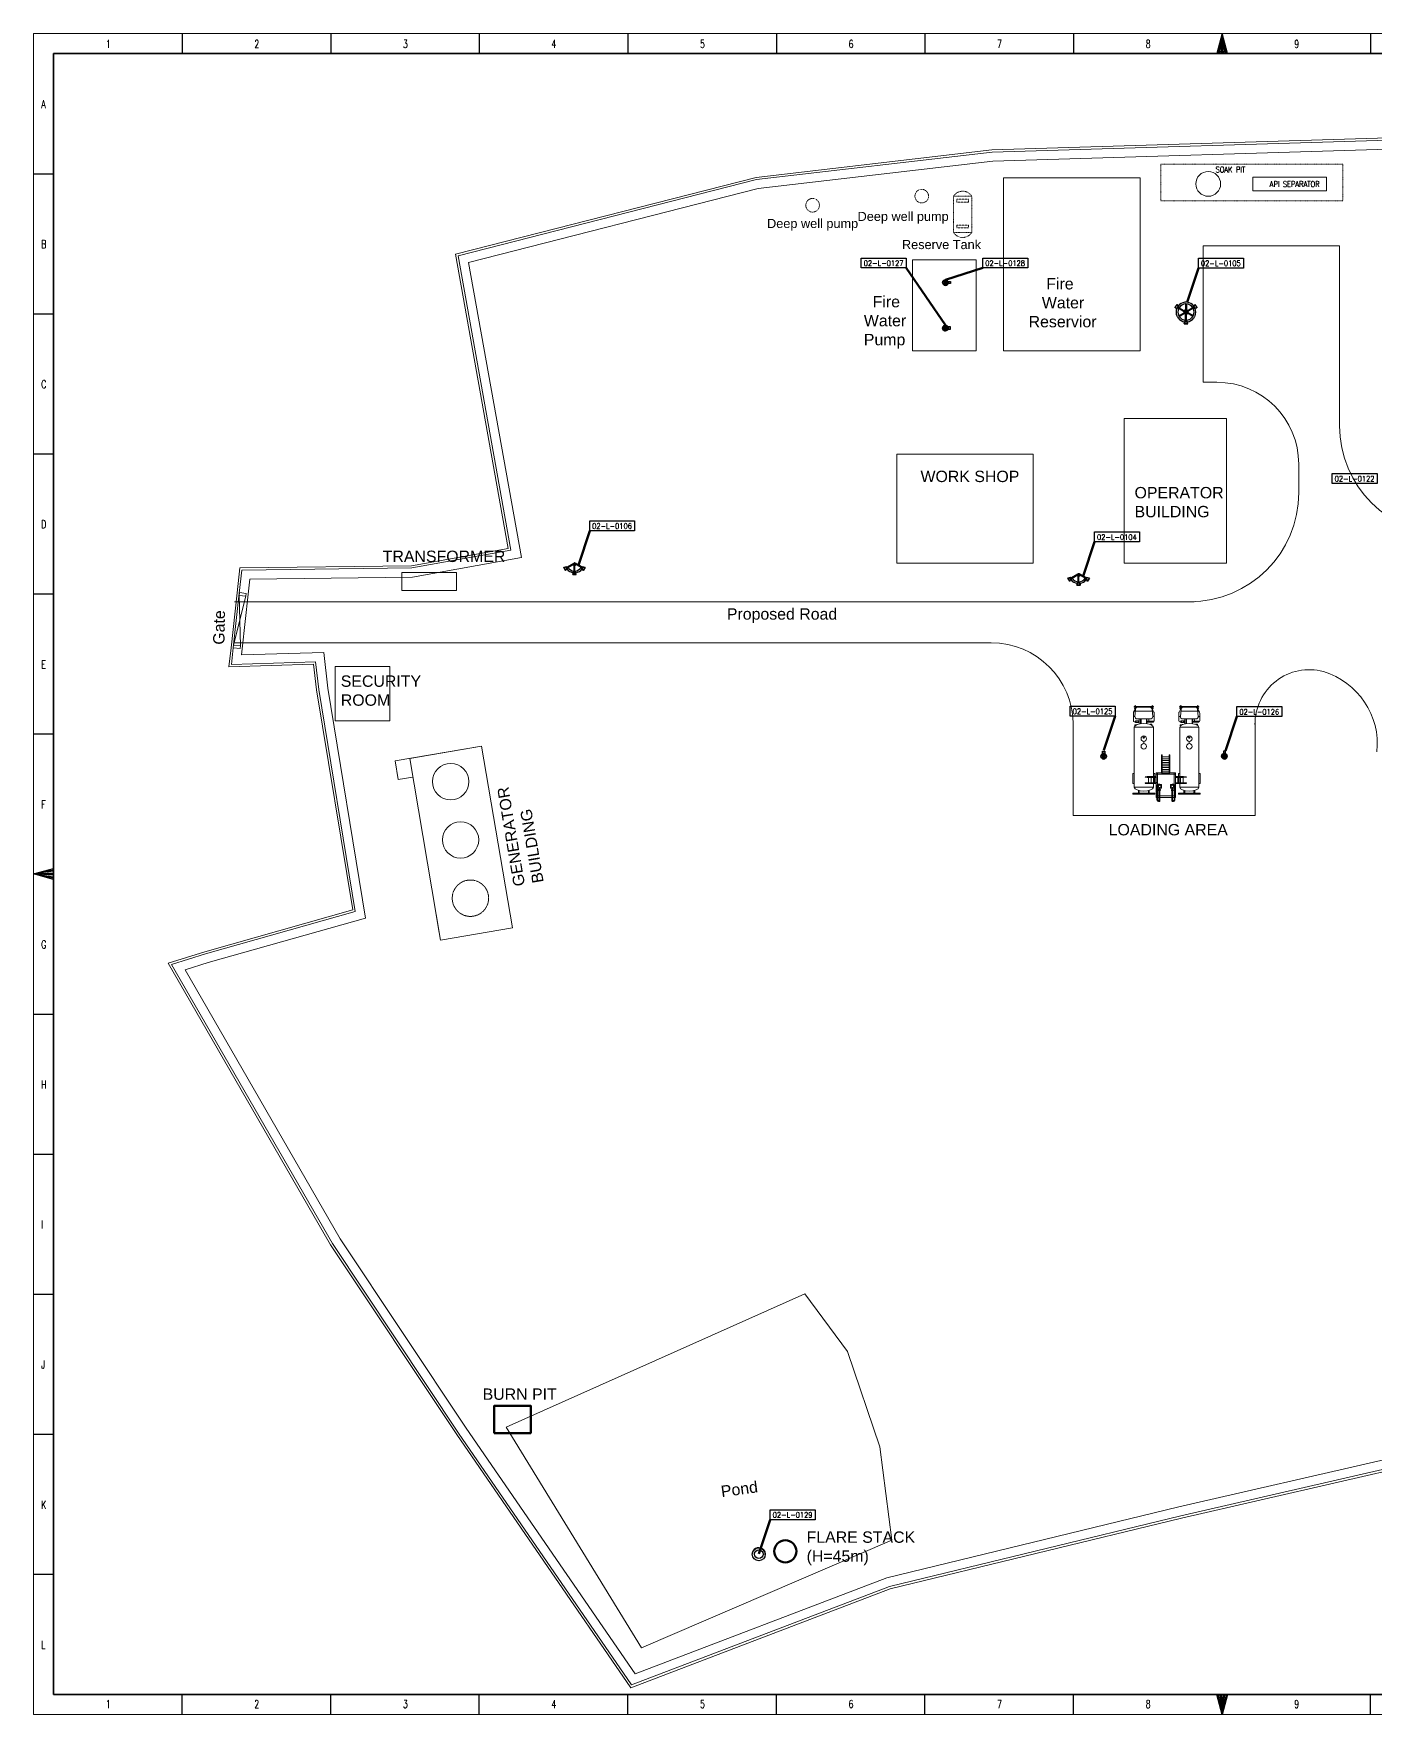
# Model space of a CAD drawing. Header units: inches. Extents: x 9 to 553326, y 5 to 186380.
# Drawn here: x 9 to 147545, y 1580 to 186380 of the extents above; entities that cross this region are included whole.
import ezdxf
from ezdxf.enums import TextEntityAlignment as Align

# ---------------------------------------------------------------- set-up
doc = ezdxf.new("R2010")
doc.units = ezdxf.units.IN
doc.header["$MEASUREMENT"] = 0
for name, pattern in [('CABLEROUTEALL-EMBED 1_DWG$0$HIDDEN2', [0.1875, 0.125, -0.0625]), ('DASHED', [0.75, 0.5, -0.25]), ('DIVIDE2', [0.625, 0.25, -0.125, 0, -0.125, 0, -0.125])]:
    doc.linetypes.add(name, pattern=pattern)
for name, color, linetype in [('_Auto', 7, 'Continuous'), ('Khal+River+Pond+Ditch', 130, 'Continuous'), ('REV.D CLOUD', 2, 'Continuous'), ('照明平面设备层', 1, 'Continuous')]:
    doc.layers.add(name, color=color, linetype=linetype)
for name, color, linetype, lineweight in [('Gate', 7, 'Continuous', 25), ('Layout', 6, 'Continuous', 20), ('TP', 8, 'Continuous', 9)]:
    doc.layers.add(name, color=color, linetype=linetype, lineweight=lineweight)
doc.styles.add('CJP_坐标', font='txt_qlt.shx', dxfattribs={"width": 0.7, "height": 1.25, "bigfont": 'hztxt.shx'})
doc.styles.add('HZTXT', font='txt_qlt.shx', dxfattribs={"width": 0.7, "bigfont": 'hztxt.shx'})
doc.styles.get("Standard").update_dxf_attribs({"font": 'arial.ttf'})
doc.styles.add('TEG BORDER', font='txt_qlt.shx', dxfattribs={"width": 0.7, "bigfont": 'hztxt.shx'})
doc.dimstyles.new('ISO-25', dxfattribs={"dimtxt": 2.5, "dimasz": 2.5, "dimexe": 1.25, "dimexo": 0.625, "dimtad": 1, "dimtxsty": 'HZTXT', "dimcen": 2.5, "dimclrd": 256, "dimclre": 256, "dimclrt": 256, "dimadec": 4, "dimazin": 0, "dimtfac": 1, "dimtmove": 0, "dimatfit": 3, "dimfxl": 1, "dimlwd": -1, "dimlwe": -1, "dimarcsym": 0})

# ---------------------------------------------------------------- blocks, each defined once
blk = doc.blocks.new('TEG BORDER A2')
for p, q in [((37.12, 420), (37.12, 415)), ((74.25, 420), (74.25, 415)), ((111.38, 420), (111.38, 415)), ((148.5, 420), (148.5, 415)), ((185.63, 420), (185.63, 415)), ((222.75, 420), (222.75, 415)), ((259.88, 420), (259.88, 415)), ((297, 420), (297, 415)), ((334.12, 420), (334.12, 415)), ((0, 385), (5, 385)), ((0, 350), (5, 350)), ((0, 315), (5, 315)), ((0, 280), (5, 280)), ((0, 245), (5, 245)), ((5, 210), (0, 210)), ((1.25, 210), (3.75, 210)), ((0, 175), (5, 175)), ((0, 140), (5, 140)), ((0, 105), (5, 105)), ((0, 70), (5, 70)), ((0, 35), (5, 35)), ((37.12, 0), (37.12, 5)), ((74.25, 0), (74.25, 5)), ((111.38, 0), (111.38, 5)), ((148.5, 0), (148.5, 5)), ((185.63, 0), (185.63, 5)), ((222.75, 0), (222.75, 5)), ((259.88, 0), (259.88, 5)), ((297, 0), (297, 5)), ((334.12, 0), (334.12, 5))]:
    blk.add_line(p, q)
at = {"linetype": 'Continuous'}
for p, q in [((489, 415), (5, 415)), ((5, 415), (5, 5)), ((5, 5), (489, 5))]:
    blk.add_line(p, q, dxfattribs=at)
at = {"color": 5, "lineweight": 15}
blk.add_lwpolyline([(0, 420), (594, 420), (594, 0), (0, 0)], close=True, dxfattribs=at)
for points in [[(297, 420), (295.66, 415), (298.34, 415), (297, 420), (296, 415), (296.33, 415), (297, 420), (296.67, 415), (297.33, 415), (297, 420), (297.67, 415), (298, 415), (297, 420)], [(0, 210), (5, 211.34), (5, 208.66), (0, 210), (5, 211), (5, 210.67), (0, 210), (5, 210.33), (5, 209.67), (0, 210), (5, 209.33), (5, 209), (0, 210)], [(297, 0), (295.66, 5), (298.34, 5), (297, 0), (296, 5), (296.33, 5), (297, 0), (296.67, 5), (297.33, 5), (297, 0), (297.67, 5), (298, 5), (297, 0)]]:
    blk.add_lwpolyline(points)
blk.add_lwpolyline([(5, 415), (589, 415), (589, 5), (5, 5)], close=True)
at = {"char_height": 2, "width": 2, "style": 'TEG BORDER'}
for s, insert, attachment_point in [('1', (18.05, 418.41), 1), ('2', (55.17, 418.41), 1), ('3', (92.3, 418.41), 1), ('4', (129.42, 418.41), 1), ('5', (166.55, 418.41), 1), ('6', (203.67, 418.41), 1), ('7', (240.8, 418.41), 1), ('8', (277.92, 418.41), 1), ('9', (315.05, 418.41), 1), ('A', (1.91, 403.39), 1), ('B', (1.91, 368.39), 1), ('C', (1.91, 333.39), 1), ('D', (1.91, 298.39), 1), ('E', (1.91, 263.39), 1), ('F', (1.91, 228.39), 1), ('G', (1.91, 193.39), 1), ('H', (1.91, 158.39), 1), ('I', (1.91, 123.39), 1), ('J', (1.91, 88.39), 1), ('K', (1.91, 53.39), 1), ('L', (1.91, 18.39), 1), ('1', (18.05, 1.59), 7), ('2', (55.17, 1.59), 7), ('3', (92.3, 1.59), 7), ('4', (129.42, 1.59), 7), ('5', (166.55, 1.59), 7), ('6', (203.67, 1.59), 7), ('7', (240.8, 1.59), 7), ('8', (277.92, 1.59), 7), ('9', (315.05, 1.59), 7)]:
    blk.add_mtext(s, dxfattribs=dict(at, insert=insert, attachment_point=attachment_point))
blk = doc.blocks.new('TRUCK')
at = {"color": 6}
for p, q in [((-1050, 8367), (1050, 8367)), ((-924, 0), (924, 0)), ((1056, 1162), (950, 1162)), ((-975, -223), (-1023, -276)), ((-975, -223), (-1023, -276)), ((-878, -528), (878, -528)), ((-878, -528), (878, -528)), ((-831, -472), (831, -472)), ((-831, -472), (831, -472)), ((975, -223), (1023, -276)), ((975, -223), (1023, -276))]:
    blk.add_line(p, q, dxfattribs=at)
for centre, major_axis in [((0, 8367), (-1050, 0)), ((0, 1759), (1050, 0))]:
    blk.add_ellipse(centre, major_axis=major_axis, ratio=0.39442, start_param=3.1415927, end_param=6.2831853, dxfattribs=at)
at = {"layer": 'TP', "color": 6, "lineweight": 20}
for p, q in [((1200, 9117), (-1200, 9117)), ((-1200, 9017), (-1200, 9117)), ((1200, 9017), (-1200, 9017)), ((-1200, 6861), (-1200, 7961)), ((-1050, 7961), (-1200, 7961)), ((-1050, 1759), (-1050, 8367)), ((-600, 8707), (-600, 9017)), ((-500, 8732), (-500, 9017)), ((500, 8732), (500, 9017)), ((600, 8707), (600, 9017)), ((1050, 1759), (1050, 8367)), ((1200, 7961), (1050, 7961)), ((1200, 9017), (1200, 9117)), ((1200, 6861), (1200, 7961)), ((-1050, 6861), (-1200, 6861)), ((1200, 6861), (1050, 6861)), ((0, 3327), (0, 3574)), ((-1150, 232), (-1150, 1062)), ((-976, 590), (-1150, 590)), ((-874, -313), (-1116, 107)), ((1050, 1759), (-1050, 1759)), ((-1050, 1112), (-1050, 1212)), ((-350, 1212), (-1050, 1212)), ((-350, 1112), (-1050, 1112)), ((-906, -210), (-976, 590)), ((-900, 1441), (-900, 1546)), ((-673, 1441), (-900, 1441)), ((727, 862), (-727, 862)), ((-570, 1112), (-570, 1212)), ((-565, 962), (-565, 1212)), ((-550, 962), (-565, 962)), ((-550, 862), (-550, 962)), ((-350, 862), (-350, 1369)), ((-300, 862), (-300, 1362)), ((300, 862), (300, 1362)), ((350, 862), (350, 1369)), ((500, 862), (500, 1395)), ((875, 1261), (500, 1261)), ((875, 1062), (500, 1062)), ((1000, 1491), (801, 1491)), ((825, 1261), (825, 1062)), ((874, -313), (1116, 107)), ((875, 1261), (875, 1062)), ((906, -210), (976, 590)), ((976, 590), (1150, 590)), ((1000, 1491), (1000, 1633)), ((1150, 232), (1150, 1062)), ((-1048, -449), (-1063, -463)), ((-1063, -463), (-921, -604)), ((-1048, -449), (-907, -590)), ((-920, -455), (-1023, -276)), ((-920, -455), (-1023, -276)), ((-832, -367), (-981, -516)), ((-870, -405), (-975, -223)), ((-870, -405), (-975, -223)), ((-825, -374), (-974, -523)), ((-907, -590), (-921, -604)), ((-878, -528), (-915, -464)), ((-878, -528), (-915, -464)), ((-831, -472), (-865, -414)), ((-831, -472), (-865, -414)), ((657, -438), (-657, -438)), ((825, -374), (974, -523)), ((831, -472), (865, -414)), ((831, -472), (865, -414)), ((832, -367), (981, -516)), ((870, -405), (975, -223)), ((870, -405), (975, -223)), ((878, -528), (915, -464)), ((878, -528), (915, -464)), ((1048, -449), (907, -590)), ((907, -590), (921, -604)), ((920, -455), (1023, -276)), ((920, -455), (1023, -276)), ((1063, -463), (921, -604)), ((1048, -449), (1063, -463))]:
    blk.add_line(p, q, dxfattribs=at)
at = {"layer": 'TP', "color": 6}
blk.add_line((-500, 9015), (500, 9015), dxfattribs=at)
at = {"layer": 'TP', "color": 6, "lineweight": 20}
for centre, radius in [((0, 3874), 300), ((0, 3027), 300), ((0, 2902), 75), ((575, 1154), 75)]:
    blk.add_circle(centre, radius, dxfattribs=at)
for centre, radius, start, end in [((-1050, 1062), 100, 90, 180), ((-900, 232), 250, 180, 210), ((-727, 612), 250, 90, 185), ((727, 612), 250, 355, 90), ((846, 1162), 104, 286.2602, 73.7398), ((1050, 1062), 100, 0, 90), ((900, 232), 250, 330, 0), ((-657, -188), 250, 185, 270), ((657, -188), 250, 270, 355)]:
    blk.add_arc(centre, radius, start, end, dxfattribs=at)
blk = doc.blocks.new('A$C1C2D4E0A')
at = {"layer": 'Layout'}
for p, q in [((3.34, 5.09), (3.35, 5.09)), ((3.34, 3.14), (3.34, 5.09)), ((3.34, 5.09), (3.35, 5.09)), ((3.35, 3.14), (3.35, 5.09)), ((3.41, 5.09), (3.42, 5.09)), ((3.41, 5.09), (3.42, 5.09)), ((3.41, 3.14), (3.41, 5.09)), ((3.42, 3.14), (3.42, 5.09)), ((4.18, 4.88), (3.42, 4.88)), ((4.18, 4.68), (3.42, 4.68)), ((3.42, 4.49), (4.18, 4.49)), ((3.42, 4.29), (4.18, 4.29)), ((3.42, 4.1), (4.18, 4.1)), ((3.42, 3.9), (4.18, 3.9)), ((3.42, 3.71), (4.18, 3.71)), ((4.18, 5.09), (4.19, 5.09)), ((4.18, 3.14), (4.18, 5.09)), ((4.19, 5.09), (4.18, 5.09)), ((4.19, 3.14), (4.19, 5.09)), ((4.25, 5.09), (4.26, 5.09)), ((4.26, 5.09), (4.25, 5.09)), ((4.25, 3.14), (4.25, 5.09)), ((4.26, 3.14), (4.26, 5.09)), ((2.7, 2.71), (1.55, 2.71)), ((2.7, 2.65), (1.55, 2.65)), ((1.55, 2.03), (1.55, 2.04)), ((1.55, 2.03), (1.55, 2.04)), ((2.7, 2.04), (1.55, 2.04)), ((2.7, 2.03), (1.55, 2.03)), ((1.55, 1.96), (1.55, 1.97)), ((1.55, 1.96), (1.55, 1.97)), ((2.7, 1.97), (1.55, 1.97)), ((2.7, 1.96), (1.55, 1.96)), ((2.7, 2.72), (1.84, 2.72)), ((2.7, 2.64), (1.84, 2.64)), ((1.87, 2.04), (1.87, 2.64)), ((2.16, 2.04), (2.16, 2.64)), ((2.45, 2.04), (2.45, 2.64)), ((2.7, 2.99), (2.7, 3.14)), ((2.7, 3.14), (3.34, 3.14)), ((2.7, 3.14), (2.85, 3.14)), ((2.7, 2.71), (2.7, 3.14)), ((2.7, 2.99), (4.85, 2.99)), ((2.7, 2.65), (2.7, 2.71)), ((2.7, 2.03), (2.7, 2.65)), ((2.7, 1.97), (2.7, 2.03)), ((2.7, 0.52), (2.7, 1.97)), ((2.85, 1.84), (2.85, 3.14)), ((2.95, 1.88), (2.95, 1.84)), ((2.95, 1.84), (2.95, 1.88)), ((2.95, 1.88), (3.07, 1.88)), ((3.35, 3.14), (3.34, 3.14)), ((3.34, 3.14), (3.35, 3.14)), ((3.42, 3.14), (3.41, 3.14)), ((3.41, 3.14), (3.42, 3.14)), ((3.42, 3.51), (4.18, 3.51)), ((3.42, 3.32), (4.18, 3.32)), ((3.42, 3.14), (4.18, 3.14)), ((3.42, 3.14), (3.42, 3.02)), ((3.42, 3.02), (4.18, 3.02)), ((4.18, 3.02), (4.18, 3.14)), ((4.19, 3.14), (4.18, 3.14)), ((4.19, 3.14), (4.18, 3.14)), ((4.26, 3.14), (4.25, 3.14)), ((4.26, 3.14), (4.25, 3.14)), ((4.26, 3.14), (4.85, 3.14)), ((4.47, 1.88), (4.59, 1.88)), ((4.59, 1.8), (4.59, 1.88)), ((4.59, 1.8), (4.59, 1.88)), ((4.7, 3.14), (4.7, 1.84)), ((4.7, 2.07), (4.85, 2.07)), ((4.85, 3.14), (4.85, 2.71)), ((4.85, 2.72), (5.82, 2.72)), ((4.85, 2.71), (4.85, 2.65)), ((4.85, 2.71), (6.01, 2.71)), ((4.85, 2.65), (4.85, 2.03)), ((4.85, 2.65), (6.01, 2.65)), ((4.85, 2.64), (5.82, 2.64)), ((4.85, 2.04), (6.01, 2.04)), ((4.85, 2.03), (4.85, 1.97)), ((4.85, 2.03), (6.01, 2.03)), ((4.85, 1.97), (4.85, 0.52)), ((4.85, 1.97), (6.01, 1.97)), ((4.85, 1.96), (6.01, 1.96)), ((5.1, 2.04), (5.1, 2.64)), ((5.39, 2.04), (5.39, 2.64)), ((5.68, 2.04), (5.68, 2.64)), ((6.01, 2.04), (6.01, 2.03)), ((6.01, 2.03), (6.01, 2.04)), ((6.01, 1.97), (6.01, 1.96)), ((6.01, 1.96), (6.01, 1.97)), ((2.7, 0.44), (2.7, 0.59)), ((2.7, 0.59), (2.79, 0.59)), ((2.79, 0.52), (2.7, 0.52)), ((2.7, 0.44), (2.79, 0.44)), ((2.79, 1.72), (2.87, 1.72)), ((2.87, 1.72), (2.79, 1.72)), ((2.83, 1.72), (2.79, 1.72)), ((2.83, 1.72), (2.79, 1.72)), ((2.79, 1.72), (2.79, 0.12)), ((2.87, 0.16), (2.79, 0.16)), ((2.79, 0.16), (2.87, 0.16)), ((2.79, 0.12), (2.84, 0.12)), ((2.79, 0.12), (2.84, 0.12)), ((2.85, 0.52), (2.87, 0.52)), ((2.87, 1.72), (2.87, 0.16)), ((2.87, 1.44), (3.05, 1.44)), ((3.05, 1.44), (2.87, 1.44)), ((2.87, 0.59), (3.03, 0.59)), ((2.87, 0.44), (3.03, 0.44)), ((2.95, 1.84), (2.95, 1.8)), ((2.95, 1.8), (2.95, 1.84)), ((3.07, 1.8), (2.95, 1.8)), ((2.95, 0.08), (2.95, 0)), ((2.95, 0), (2.95, 0.08)), ((3.03, 0.08), (2.95, 0.08)), ((2.95, 0), (3.07, 0)), ((3.03, 1.12), (3.03, 1.23)), ((3.05, 1.12), (3.03, 1.12)), ((3.05, 1.12), (3.03, 1.12)), ((3.03, 1.12), (3.03, 0.16)), ((3.03, 0.52), (3.11, 0.52)), ((3.03, 0.16), (3.07, 0.16)), ((3.03, 0.16), (3.07, 0.16)), ((3.11, 0.16), (3.03, 0.16)), ((3.03, 0.16), (3.11, 0.16)), ((3.03, 0.04), (3.03, 0.16)), ((3.05, 1.52), (3.05, 1.14)), ((3.05, 1.14), (3.05, 1.52)), ((3.1, 1.14), (3.05, 1.14)), ((3.1, 1.14), (3.05, 1.14)), ((3.05, 1.14), (3.05, 0.25)), ((3.05, 0.22), (3.05, 0.25)), ((3.07, 0.16), (3.11, 0.16)), ((3.07, 0.16), (3.11, 0.16)), ((3.07, 0.16), (3.07, 0.16)), ((3.1, 1.52), (3.1, 1.25)), ((3.1, 1.52), (3.1, 1.25)), ((3.1, 1.44), (3.27, 1.44)), ((3.27, 1.44), (3.1, 1.44)), ((3.1, 1.24), (3.1, 0.25)), ((3.1, 1.23), (3.1, 1.14)), ((3.1, 1.23), (3.1, 1.14)), ((3.11, 1.12), (3.1, 1.12)), ((3.11, 1.12), (3.1, 1.12)), ((3.1, 0.25), (3.1, 0.22)), ((3.11, 1.84), (3.27, 1.84)), ((3.11, 1.84), (3.27, 1.84)), ((3.11, 1.23), (3.11, 1.12)), ((3.11, 1.12), (3.11, 0.16)), ((3.11, 0.59), (4.43, 0.59)), ((3.11, 0.44), (4.43, 0.44)), ((3.11, 0.16), (3.11, 0.04)), ((3.27, 1.84), (3.27, 1.44)), ((3.27, 1.84), (3.27, 1.44)), ((4.27, 1.44), (4.27, 1.84)), ((4.27, 1.44), (4.27, 1.84)), ((4.27, 1.84), (4.43, 1.84)), ((4.27, 1.84), (4.43, 1.84)), ((4.27, 1.44), (4.44, 1.44)), ((4.44, 1.44), (4.27, 1.44)), ((4.43, 1.12), (4.43, 1.23)), ((4.43, 1.12), (4.45, 1.12)), ((4.45, 1.12), (4.43, 1.12)), ((4.43, 1.12), (4.43, 0.16)), ((4.43, 0.52), (4.51, 0.52)), ((4.43, 0.16), (4.47, 0.16)), ((4.43, 0.16), (4.47, 0.16)), ((4.51, 0.16), (4.43, 0.16)), ((4.43, 0.16), (4.51, 0.16)), ((4.43, 0.04), (4.43, 0.16)), ((4.44, 1.52), (4.44, 1.14)), ((4.44, 1.14), (4.44, 1.52)), ((4.49, 1.14), (4.44, 1.14)), ((4.49, 1.14), (4.44, 1.14)), ((4.45, 1.14), (4.45, 0.25)), ((4.45, 0.22), (4.45, 0.25)), ((4.46, 0.16), (4.46, 0.16)), ((4.59, 1.8), (4.47, 1.8)), ((4.47, 0.16), (4.51, 0.16)), ((4.47, 0.16), (4.51, 0.16)), ((4.47, 0), (4.59, 0)), ((4.49, 1.52), (4.49, 1.25)), ((4.49, 1.52), (4.49, 1.25)), ((4.49, 1.44), (4.67, 1.44)), ((4.67, 1.44), (4.49, 1.44)), ((4.49, 1.23), (4.49, 1.14)), ((4.49, 1.23), (4.49, 1.14)), ((4.5, 1.24), (4.5, 0.25)), ((4.5, 1.12), (4.51, 1.12)), ((4.51, 1.12), (4.5, 1.12)), ((4.5, 0.25), (4.5, 0.22)), ((4.51, 1.23), (4.51, 1.12)), ((4.51, 1.12), (4.51, 0.16)), ((4.51, 0.59), (4.67, 0.59)), ((4.51, 0.44), (4.67, 0.44)), ((4.51, 0.16), (4.51, 0.04)), ((4.59, 0.08), (4.51, 0.08)), ((4.59, 0), (4.59, 0.08)), ((4.59, 0), (4.59, 0.08)), ((4.67, 1.74), (4.67, 1.44)), ((4.67, 1.74), (4.67, 1.44)), ((4.75, 1.72), (4.67, 1.72)), ((4.75, 1.72), (4.67, 1.72)), ((4.67, 0.16), (4.67, 1.72)), ((4.67, 0.52), (4.7, 0.52)), ((4.67, 0.16), (4.75, 0.16)), ((4.67, 0.16), (4.75, 0.16)), ((4.71, 1.72), (4.75, 1.72)), ((4.75, 1.72), (4.71, 1.72)), ((4.75, 0.12), (4.71, 0.12)), ((4.71, 0.12), (4.75, 0.12)), ((4.75, 0.12), (4.75, 1.72)), ((4.75, 0.59), (4.85, 0.59)), ((4.85, 0.52), (4.75, 0.52)), ((4.75, 0.44), (4.85, 0.44)), ((4.85, 0.59), (4.85, 0.44))]:
    blk.add_line(p, q, dxfattribs=at)
for centre, radius in [((3.07, 1.64), 0.125), ((3.07, 1.64), 0.125), ((3.07, 1.24), 0.025), ((3.07, 1.24), 0.025), ((4.47, 1.64), 0.125), ((4.47, 1.64), 0.125), ((4.47, 1.24), 0.025), ((4.47, 1.24), 0.025)]:
    blk.add_circle(centre, radius, dxfattribs=at)
for centre, radius, start, end in [((3.38, 5.09), 0.0302, 0, 180), ((3.38, 5.09), 0.0302, 0, 180), ((4.22, 5.09), 0.0302, 0, 180), ((4.22, 5.09), 0.0302, 0, 180), ((1.55, 2.68), 0.0302, 90, 270), ((1.55, 2.68), 0.0302, 90, 270), ((1.55, 2), 0.0302, 90, 270), ((1.55, 2), 0.0302, 90, 270), ((2.7, 2.68), 0.0302, 270, 90), ((2.7, 2.68), 0.0302, 270, 90), ((2.7, 2), 0.0302, 270, 90), ((2.7, 2), 0.0302, 270, 90), ((2.95, 1.72), 0.16, 90, 179.2747), ((3.07, 1.84), 0.04, 270, 90), ((3.07, 1.84), 0.04, 270, 90), ((3.38, 3.14), 0.0302, 180, 0), ((3.38, 3.14), 0.0302, 180, 0), ((4.22, 3.14), 0.0302, 180, 0), ((4.22, 3.14), 0.0302, 180, 0), ((4.47, 1.84), 0.04, 90, 270), ((4.47, 1.84), 0.04, 90, 270), ((4.59, 1.72), 0.16, 0.7253, 90), ((4.85, 2.68), 0.0302, 90, 270), ((4.85, 2.68), 0.0302, 90, 270), ((4.85, 2), 0.0302, 90, 270), ((4.85, 2), 0.0302, 90, 270), ((6.01, 2.68), 0.0302, 270, 90), ((6.01, 2.68), 0.0302, 270, 90), ((6.01, 2), 0.0302, 270, 90), ((6.01, 2), 0.0302, 270, 90), ((2.95, 0.16), 0.16, 193.7297, 270), ((2.95, 1.72), 0.0799, 90, 180), ((2.95, 0.16), 0.0799, 180, 270), ((3.07, 1.24), 0.0952, 105.2165, 247.6181), ((3.07, 1.24), 0.0444, 124.224, 215.3182), ((3.07, 0.04), 0.04, 180, 0), ((3.07, 0.04), 0.04, 180, 0), ((3.07, 1.24), 0.0301, 162.2761, 180), ((3.07, 1.24), 0.0301, 180, 197.7239), ((3.07, 1.24), 0.0952, 297.3301, 74.7835), ((3.07, 1.24), 0.0444, 349.6324, 55.776), ((3.07, 1.24), 0.0301, 325.9801, 45.1581), ((4.47, 1.24), 0.0952, 105.2165, 225), ((4.47, 1.24), 0.0952, 225, 247.6181), ((4.47, 1.24), 0.0444, 124.224, 215.3182), ((4.47, 0.04), 0.04, 180, 0), ((4.47, 0.04), 0.04, 180, 0), ((4.47, 1.24), 0.0301, 162.2761, 180), ((4.47, 1.24), 0.0301, 180, 197.7239), ((4.47, 1.24), 0.0952, 297.3301, 74.7835), ((4.47, 1.24), 0.0444, 349.6324, 55.776), ((4.47, 1.24), 0.0301, 325.9801, 45.1581), ((4.59, 1.72), 0.0799, 0, 90), ((4.59, 0.16), 0.0799, 270, 0), ((4.59, 0.16), 0.16, 270, 346.2703)]:
    blk.add_arc(centre, radius, start, end, dxfattribs=at)
for centre, major_axis, start_param, end_param in [((3.07, 0.25), (0.025, 0), 3.141593, 6.283185), ((3.07, 0.25), (-0.025, 0), 0, 3.141593), ((3.07, 1.24), (0.025, 0), 0, 0.127157), ((3.07, 1.24), (0.025, 0), 6.18721, 6.283185), ((3.07, 1.24), (0.025, 0), 6.18721, 6.283185), ((3.07, 1.24), (0.025, 0), 0, 0.127157), ((4.47, 0.25), (0.025, 0), 3.141593, 6.283185), ((4.47, 0.25), (-0.025, 0), 0, 3.141593), ((4.47, 1.24), (0.025, 0), 0, 0.127253), ((4.47, 1.24), (0.025, 0), 6.187137, 6.283185), ((4.47, 1.24), (0.025, 0), 6.187137, 6.283185), ((4.47, 1.24), (0.025, 0), 0, 0.127253)]:
    blk.add_ellipse(centre, major_axis=major_axis, ratio=0.139173, start_param=start_param, end_param=end_param, dxfattribs=at)
at = {"layer": 'Layout', "xscale": -0.0009999999892897904, "yscale": 0.001000000163912773, "zscale": 0.001, "rotation": 180}
for p in [(1.2, 9.92), (6.2, 9.92)]:
    blk.add_blockref('TRUCK', p, dxfattribs=at)
blk = doc.blocks.new('Tower Light Type 1')
at = {"layer": '照明平面设备层', "color": 1, "linetype": 'Continuous', "lineweight": -3}
for p, q in [((-2052, 1646), (-2452, 954)), ((-2452, 954), (-2052, 1646)), ((-2452, 954), (-1832, 827)), ((-2452, 954), (-1832, 827)), ((-1632, 1173), (-2052, 1646)), ((-2052, 1646), (-1632, 1173)), ((-1832, 827), (-1632, 1173)), ((-1632, 1173), (-1832, 827)), ((-1573, 908), (-1732, 1000)), ((-1573, 908), (-1732, 1000)), ((-1597, 830), (-160, 0)), ((-1597, -830), (-160, 0)), ((-1517, 968), (-80, 139)), ((-80, 1798), (-80, 139)), ((80, 1798), (80, 139)), ((1517, 968), (80, 139)), ((1597, 830), (160, 0)), ((1597, -830), (160, 0)), ((1732, 1000), (1573, 908)), ((1732, 1000), (1573, 908)), ((2052, 1646), (1632, 1173)), ((2052, 1646), (1632, 1173)), ((1632, 1173), (1832, 827)), ((1832, 827), (1632, 1173)), ((1832, 827), (2452, 954)), ((2452, 954), (1832, 827)), ((2452, 954), (2052, 1646)), ((2052, 1646), (2452, 954)), ((-1517, -968), (-80, -139)), ((-200, -2000), (-400, -2600)), ((-400, -2600), (-200, -2000)), ((-400, -2600), (400, -2600)), ((400, -2600), (-400, -2600)), ((200, -2000), (-200, -2000)), ((-200, -2000), (200, -2000)), ((-80, -1798), (-80, -139)), ((0, -1817), (0, -2000)), ((0, -1817), (0, -2000)), ((1517, -968), (80, -139)), ((80, -1798), (80, -139)), ((400, -2600), (200, -2000)), ((400, -2600), (200, -2000))]:
    blk.add_line(p, q, dxfattribs=at)
at = {"layer": '照明平面设备层', "color": 1, "linetype": 'CABLEROUTEALL-EMBED 1_DWG$0$HIDDEN2', "lineweight": -3}
for p, q in [((-2452, 954), (-2052, 1646)), ((-2052, 1646), (-2452, 954)), ((-1832, 827), (-2452, 954)), ((-1832, 827), (-2452, 954)), ((-2052, 1646), (-1632, 1173)), ((-2052, 1646), (-1632, 1173)), ((-1732, 1000), (-1905, 1100)), ((-1905, 1100), (-1732, 1000)), ((-1732, 1000), (-1905, 1100)), ((-1905, 1100), (-1732, 1000)), ((-1632, 1173), (-1832, 827)), ((-1832, 827), (-1632, 1173)), ((-1692, 1069), (-1772, 931)), ((-1692, 1069), (-1772, 931)), ((-1772, 931), (-1597, 830)), ((-1732, 1000), (-1559, 900)), ((-1732, 1000), (-1559, 900)), ((-1692, 1069), (-1517, 968)), ((-1559, 900), (-1573, 908)), ((-1559, 900), (-1573, 908)), ((-160, 0), (-40, 69)), ((-160, 0), (-40, -69)), ((-80, 139), (40, 69)), ((-80, 139), (-80, 0)), ((80, 0), (-80, 0)), ((-80, 0), (0, 0)), ((0, 0), (-80, 0)), ((-80, 0), (80, 0)), ((-80, -139), (-80, 0)), ((80, 139), (-40, 69)), ((40, 69), (-40, -69)), ((-40, -69), (40, 69)), ((40, -69), (-40, 69)), ((-40, 69), (0, 0)), ((0, 0), (-40, 69)), ((-40, 69), (40, -69)), ((-40, -69), (0, 0)), ((0, 0), (-40, -69)), ((0, 0), (40, 69)), ((40, 69), (0, 0)), ((0, 0), (80, 0)), ((80, 0), (0, 0)), ((0, 0), (40, -69)), ((40, -69), (0, 0)), ((160, 0), (40, 69)), ((160, 0), (40, -69)), ((80, 139), (80, 0)), ((80, -139), (80, 0)), ((1692, 1069), (1517, 968)), ((1559, 900), (1905, 1100)), ((1559, 900), (1905, 1100)), ((1573, 908), (1559, 900)), ((1573, 908), (1559, 900)), ((1772, 931), (1597, 830)), ((1632, 1173), (2052, 1646)), ((1632, 1173), (2052, 1646)), ((1832, 827), (1632, 1173)), ((1632, 1173), (1832, 827)), ((1692, 1069), (1772, 931)), ((1692, 1069), (1772, 931)), ((1905, 1100), (1732, 1000)), ((1905, 1100), (1732, 1000)), ((2452, 954), (1832, 827)), ((2452, 954), (1832, 827)), ((2052, 1646), (2452, 954)), ((2452, 954), (2052, 1646)), ((-400, -2600), (-200, -2000)), ((-400, -2600), (-200, -2000)), ((400, -2600), (-400, -2600)), ((-400, -2600), (400, -2600)), ((-200, -2000), (200, -2000)), ((200, -2000), (-200, -2000)), ((-80, -139), (40, -69)), ((-80, -2000), (-80, -1798)), ((80, -2000), (-80, -2000)), ((80, -2000), (-80, -2000)), ((80, -139), (-40, -69)), ((0, -2000), (0, -1800)), ((0, -1800), (0, -1817)), ((0, -2000), (0, -1800)), ((0, -1800), (0, -1817)), ((0, -2000), (0, -2200)), ((0, -2200), (0, -2000)), ((0, -2000), (0, -2200)), ((0, -2200), (0, -2000)), ((80, -2000), (80, -1798)), ((200, -2000), (400, -2600)), ((200, -2000), (400, -2600))]:
    blk.add_line(p, q, dxfattribs=at)
at = {"layer": '照明平面设备层', "color": 1, "linetype": 'Continuous', "lineweight": -3}
blk.add_circle((0, 0), 100, dxfattribs=at)
blk.add_circle((0, 0), 100, dxfattribs=at)
for radius, start, end in [(2200, 156.82571, 203.17429), (1800, 152.54732, 207.45268), (2200, 96.86074, 143.17429), (1800, 92.54732, 147.45268), (500, 159.2069, 200.7931), (500, 159.2069, 200.7931), (500, 99.2069, 140.7931), (500, 99.2069, 140.7931), (1800, 32.54732, 87.45268), (500, 39.2069, 80.7931), (500, 39.2069, 80.7931), (2200, 36.82571, 83.18043), (500, 339.2069, 20.7931), (500, 0, 20.7931), (500, 339.2069, 0), (1800, 332.54732, 27.45268), (2200, 336.82571, 23.17429), (2200, 216.82571, 263.17429), (1800, 212.54732, 267.45268), (500, 219.2069, 260.7931), (500, 219.2069, 260.7931), (500, 279.2069, 320.7931), (500, 279.2069, 320.7931), (1800, 272.54732, 327.45268), (2200, 276.82571, 323.17429)]:
    blk.add_arc((0, 0), radius, start, end, dxfattribs=at)
at = {"layer": '照明平面设备层', "color": 1, "linetype": 'CABLEROUTEALL-EMBED 1_DWG$0$HIDDEN2', "lineweight": -3}
for radius, start, end in [(2200, 150, 156.82571), (2200, 143.17429, 150), (1800, 150, 152.54732), (1800, 147.45268, 150), (500, 140.7931, 159.2069), (500, 140.7931, 159.2069), (2200, 90, 96.86074), (1800, 90, 92.54732), (500, 80.7931, 99.2069), (500, 80.7931, 99.2069), (2200, 83.18043, 90), (1800, 87.45268, 90), (500, 20.7931, 39.2069), (500, 20.7931, 39.2069), (1800, 30, 32.54732), (1800, 27.45268, 30), (2200, 30, 36.82571), (2200, 23.17429, 30), (2200, 203.17429, 210), (2200, 210, 216.82571), (1800, 207.45268, 210), (1800, 210, 212.54732), (500, 200.7931, 219.2069), (500, 200.7931, 219.2069), (2200, 263.17429, 270), (500, 260.7931, 270), (500, 260.7931, 279.2069), (1800, 267.45268, 270), (500, 270, 279.2069), (1800, 270, 272.54732), (2200, 270, 276.82571), (1800, 327.45268, 330), (1800, 330, 332.54732), (2200, 323.17429, 330), (2200, 330, 336.82571)]:
    blk.add_arc((0, 0), radius, start, end, dxfattribs=at)
blk = doc.blocks.new('Tower Light Type 2')
at = {"layer": '照明平面设备层', "color": 1, "linetype": 'Continuous', "lineweight": -3}
for p, q in [((-2052, 1646), (-2452, 954)), ((-2452, 954), (-2052, 1646)), ((-2452, 954), (-1832, 827)), ((-2452, 954), (-1832, 827)), ((-1632, 1173), (-2052, 1646)), ((-2052, 1646), (-1632, 1173)), ((-1832, 827), (-1632, 1173)), ((-1632, 1173), (-1832, 827)), ((-1573, 908), (-1732, 1000)), ((-1573, 908), (-1732, 1000)), ((-1597, 830), (-160, 0)), ((-1517, 968), (-80, 139)), ((399, 2598), (-401, 2598)), ((-401, 2598), (399, 2598)), ((-401, 2598), (-201, 1998)), ((-401, 2598), (-201, 1998)), ((-201, 1998), (199, 1998)), ((199, 1998), (-201, 1998)), ((-80, 1798), (-80, 139)), ((0, 1998), (0, 1817)), ((0, 1998), (0, 1817)), ((80, 1798), (80, 139)), ((1517, 968), (80, 139)), ((1597, 830), (160, 0)), ((199, 1998), (399, 2598)), ((399, 2598), (199, 1998)), ((1732, 1000), (1573, 908)), ((1732, 1000), (1573, 908)), ((2052, 1646), (1632, 1173)), ((2052, 1646), (1632, 1173)), ((1632, 1173), (1832, 827)), ((1832, 827), (1632, 1173)), ((1832, 827), (2452, 954)), ((2452, 954), (1832, 827)), ((2452, 954), (2052, 1646)), ((2052, 1646), (2452, 954))]:
    blk.add_line(p, q, dxfattribs=at)
at = {"layer": '照明平面设备层', "color": 1, "linetype": 'CABLEROUTEALL-EMBED 1_DWG$0$HIDDEN2', "lineweight": -3}
for p, q in [((-2452, 954), (-2052, 1646)), ((-2052, 1646), (-2452, 954)), ((-1832, 827), (-2452, 954)), ((-1832, 827), (-2452, 954)), ((-2052, 1646), (-1632, 1173)), ((-2052, 1646), (-1632, 1173)), ((-1732, 1000), (-1905, 1100)), ((-1905, 1100), (-1732, 1000)), ((-1732, 1000), (-1905, 1100)), ((-1905, 1100), (-1732, 1000)), ((-1632, 1173), (-1832, 827)), ((-1832, 827), (-1632, 1173)), ((-1692, 1069), (-1772, 931)), ((-1692, 1069), (-1772, 931)), ((-1772, 931), (-1597, 830)), ((-1732, 1000), (-1559, 900)), ((-1732, 1000), (-1559, 900)), ((-1692, 1069), (-1517, 968)), ((-1559, 900), (-1573, 908)), ((-1559, 900), (-1573, 908)), ((-401, 2598), (399, 2598)), ((399, 2598), (-401, 2598)), ((-201, 1998), (-401, 2598)), ((-201, 1998), (-401, 2598)), ((199, 1998), (-201, 1998)), ((-201, 1998), (199, 1998)), ((-160, 0), (-40, 69)), ((-160, 0), (-40, -69)), ((80, 2000), (-80, 2000)), ((-80, 2000), (0, 2000)), ((80, 2000), (-80, 2000)), ((-80, 2000), (0, 2000)), ((-80, 2000), (-80, 1798)), ((-80, 139), (40, 69)), ((-80, 139), (-80, 0)), ((80, 0), (-80, 0)), ((-80, 0), (0, 0)), ((0, 0), (-80, 0)), ((-80, 0), (80, 0)), ((80, 139), (-40, 69)), ((40, 69), (-40, -69)), ((-40, -69), (40, 69)), ((40, -69), (-40, 69)), ((-40, 69), (0, 0)), ((0, 0), (-40, 69)), ((-40, 69), (40, -69)), ((-40, -69), (0, 0)), ((0, 0), (-40, -69)), ((0, 2200), (0, 1998)), ((0, 1800), (0, 2200)), ((0, 2200), (0, 1998)), ((0, 1800), (0, 2200)), ((0, 2000), (80, 2000)), ((0, 2000), (80, 2000)), ((0, 1817), (0, 1800)), ((0, 1817), (0, 1800)), ((0, 0), (40, 69)), ((40, 69), (0, 0)), ((0, 0), (80, 0)), ((80, 0), (0, 0)), ((0, 0), (40, -69)), ((40, -69), (0, 0)), ((160, 0), (40, 69)), ((160, 0), (40, -69)), ((80, 2000), (80, 1798)), ((80, 139), (80, 0)), ((399, 2598), (199, 1998)), ((399, 2598), (199, 1998)), ((1692, 1069), (1517, 968)), ((1559, 900), (1905, 1100)), ((1559, 900), (1905, 1100)), ((1573, 908), (1559, 900)), ((1573, 908), (1559, 900)), ((1772, 931), (1597, 830)), ((1632, 1173), (2052, 1646)), ((1632, 1173), (2052, 1646)), ((1832, 827), (1632, 1173)), ((1632, 1173), (1832, 827)), ((1692, 1069), (1772, 931)), ((1692, 1069), (1772, 931)), ((1905, 1100), (1732, 1000)), ((1905, 1100), (1732, 1000)), ((2452, 954), (1832, 827)), ((2452, 954), (1832, 827)), ((2052, 1646), (2452, 954)), ((2452, 954), (2052, 1646))]:
    blk.add_line(p, q, dxfattribs=at)
at = {"layer": '照明平面设备层', "color": 1, "linetype": 'Continuous', "lineweight": -3}
blk.add_circle((0, 0), 100, dxfattribs=at)
blk.add_circle((0, 0), 100, dxfattribs=at)
at = {"layer": '照明平面设备层', "color": 1, "linetype": 'CABLEROUTEALL-EMBED 1_DWG$0$HIDDEN2', "lineweight": -3}
for radius, start, end in [(2200, 150, 156.82571), (2200, 143.17429, 150), (1800, 150, 152.54732), (1800, 147.45268, 150), (500, 140.7931, 159.2069), (500, 140.7931, 159.2069), (2200, 90, 96.86074), (1800, 90, 92.54732), (500, 80.7931, 99.2069), (500, 80.7931, 99.2069), (2200, 83.18043, 90), (1800, 87.45268, 90), (500, 20.7931, 39.2069), (500, 20.7931, 39.2069), (1800, 30, 32.54732), (1800, 27.45268, 30), (2200, 30, 36.82571), (2200, 23.17429, 30)]:
    blk.add_arc((0, 0), radius, start, end, dxfattribs=at)
at = {"layer": '照明平面设备层', "color": 1, "linetype": 'Continuous', "lineweight": -3}
for radius, start, end in [(2200, 96.86074, 143.17429), (1800, 92.54732, 147.45268), (500, 99.2069, 140.7931), (500, 99.2069, 140.7931), (1800, 32.54732, 87.45268), (500, 39.2069, 80.7931), (500, 39.2069, 80.7931), (2200, 36.82571, 83.18043)]:
    blk.add_arc((0, 0), radius, start, end, dxfattribs=at)
blk = doc.blocks.new('Shed Light')
at = {"layer": '照明平面设备层', "color": 1, "linetype": 'Continuous'}
for p, q in [((-254, 502), (-254, -1778)), ((-254, -1778), (-254, 502)), ((-254, 502), (254, 502)), ((-254, 502), (254, 502)), ((254, -1778), (254, 502)), ((254, 502), (254, -1613)), ((-575, -1778), (-575, -2798)), ((575, -1778), (-575, -1778)), ((-575, -1778), (-575, -2798)), ((-329, -1778), (-575, -1778)), ((-575, -2798), (575, -2798)), ((-575, -2798), (575, -2798)), ((116, -1778), (-329, -1778)), ((-254, -1778), (254, -1778)), ((-254, -1778), (254, -1778)), ((575, -1778), (116, -1778)), ((254, -1613), (254, -1778)), ((575, -2798), (575, -1778)), ((575, -2798), (575, -1778))]:
    blk.add_line(p, q, dxfattribs=at)
for radius in [1524, 1016, 953]:
    blk.add_circle((0, 0), radius, dxfattribs=at)
for start, end in [(356.083496, 180), (180, 260.405932), (260.405932, 279.594068), (279.594068, 283.916504), (283.916504, 356.083496)]:
    blk.add_arc((0, 0), 1524, start, end, dxfattribs=at)

msp = doc.modelspace()

# ---------------------------------------------------------------- linework, layer by layer
at = {"layer": '_Auto', "color": 7, "linetype": 'Continuous'}
for points in [[(91015, 161708), (95954, 161708), (95954, 160611), (91015, 160611)], [(104375, 161708), (109314, 161708), (109314, 160611), (104375, 160611)], [(128095, 161703), (133034, 161703), (133034, 160606), (128095, 160606)], [(142803, 138013), (147742, 138013), (147742, 136915), (142803, 136915)], [(61154, 132812), (66093, 132812), (66093, 131715), (61154, 131715)], [(116666, 131592), (121605, 131592), (121605, 130494), (116666, 130494)], [(113988, 112438), (118927, 112438), (118927, 111340), (113988, 111340)], [(132323, 112381), (137262, 112381), (137262, 111283), (132323, 111283)], [(81006, 24086), (85945, 24086), (85945, 22988), (81006, 22988)]]:
    msp.add_lwpolyline(points, close=True, dxfattribs=at)
at = {"layer": 'Gate', "color": 9, "lineweight": 20}
for points in [[(21997, 119152), (21997, 119152), (23360, 124525)], [(22599, 124603), (22755, 119069)]]:
    msp.add_lwpolyline(points, dxfattribs=at)
for points in [[(22630, 124913), (23392, 124835), (23360, 124525), (22599, 124603)], [(21994, 119147), (22755, 119069), (22724, 118759), (21962, 118836)]]:
    msp.add_lwpolyline(points, close=True, dxfattribs=at)
at = {"layer": 'Khal+River+Pond+Ditch', "color": 9, "lineweight": 20}
msp.add_lwpolyline([(84805, 47832), (89519, 41495), (93051, 30981), (94384, 20729), (66848, 8915), (51962, 33175), (84805, 47832)], dxfattribs=at)
at = {"layer": 'Layout', "linetype": 'DIVIDE2', "ltscale": 10}
for p, q in [((123965, 172008), (123965, 168008)), ((123965, 172008), (123965, 168008)), ((123965, 172008), (143965, 172008)), ((143965, 168008), (143965, 172008)), ((143965, 168008), (143965, 172008)), ((123965, 168008), (143965, 168008)), ((123965, 168008), (143965, 168008))]:
    msp.add_line(p, q, dxfattribs=at)
at = {"layer": 'Layout'}
for p, q in [((143615, 163042), (128615, 163042)), ((128615, 148042), (128615, 163042)), ((143615, 143258), (143615, 163042)), ((130115, 148042), (128615, 148042)), ((139115, 135908), (139115, 139042)), ((22092, 123908), (127615, 123908)), ((22092, 119408), (105308, 119408)), ((114308, 100408), (114308, 110408)), ((134308, 100408), (134308, 110551)), ((114308, 100408), (134308, 100408))]:
    msp.add_line(p, q, dxfattribs=at)
at = {"layer": 'Layout', "color": 6}
for p, q in [((49262, 108028), (39747, 106417)), ((49262, 108028), (41374, 106692)), ((52652, 88044), (49262, 108028)), ((52652, 88044), (49262, 108028)), ((39747, 106417), (40095, 104366)), ((41379, 106693), (44765, 86708)), ((41379, 106693), (44765, 86708)), ((41722, 104642), (40095, 104366)), ((44765, 86708), (52652, 88044)), ((44765, 86708), (52652, 88044)), ((44765, 86708), (52652, 88044))]:
    msp.add_line(p, q, dxfattribs=at)
at = {"layer": 'Layout', "color": 4}
msp.add_line((43980, 91240), (44604, 87559), dxfattribs=at)
at = {"layer": 'Layout', "color": 9}
for points in [[(22679, 127645), (22374, 124900), (21714, 118863), (21486, 116770), (30800, 117053), (31128, 114245), (35094, 90027), (18842, 85433), (14805, 84193), (32652, 53208), (46537, 32351), (65665, 4508), (94194, 15386), (126209, 23168), (195136, 38987), (197623, 59438), (197239, 90292), (197239, 175041), (151404, 174995), (105383, 173588), (79466, 170568), (46405, 162133), (52191, 129772), (41569, 127880)], [(23799, 126409), (23616, 124763), (22956, 118728), (22884, 118063), (31909, 118337), (32366, 114418), (36508, 89128), (19196, 84234), (16671, 83459), (33715, 53867), (47572, 33051), (66138, 6026), (93822, 16582), (125922, 24385), (194001, 40009), (196372, 59506), (195989, 90284), (195989, 173790), (151424, 173745), (105475, 172340), (79694, 169336), (47840, 161209), (53641, 128761), (41687, 126632)]]:
    msp.add_lwpolyline(points, close=True, dxfattribs=at)
for points in [[(151408, 174745), (105402, 173339), (79511, 170322), (46692, 161948), (52481, 129570), (41593, 127630), (22903, 127398)], [(22903, 127398), (22622, 124872), (21962, 118836), (21765, 117029), (31022, 117310), (31376, 114279), (35377, 89847), (18913, 85193), (15178, 84046), (32865, 53340), (46744, 32491), (65759, 4811), (94119, 15626), (126152, 23411), (194909, 39191)]]:
    msp.add_lwpolyline(points, dxfattribs=at)
at = {"layer": 'Layout'}
for points in [[(106665, 170508), (106665, 151508), (121665, 151508), (121665, 170508)], [(103665, 151508), (96665, 151508), (96665, 161508), (103665, 161508)], [(131165, 128158), (131165, 144058), (119915, 144058), (119915, 128158)], [(94915, 128158), (109915, 128158), (109915, 140158), (94915, 140158)], [(40514, 125168), (46517, 125168), (46517, 127132), (40514, 127132)], [(39165, 116808), (33165, 116808), (33165, 110808), (39165, 110808)]]:
    msp.add_lwpolyline(points, close=True, dxfattribs=at)
at = {"layer": 'Layout', "color": 6}
msp.add_lwpolyline([(134065, 170608), (142165, 170608), (142165, 169108), (134065, 169108)], close=True, dxfattribs=at)
at = {"layer": 'Layout', "linetype": 'DIVIDE2', "ltscale": 10}
msp.add_lwpolyline([(101165, 168508), (103165, 168508), (103165, 164508), (101165, 164508)], close=True, dxfattribs=at)
at = {"layer": 'Layout', "linetype": 'DASHED', "ltscale": 10}
for points in [[(101516, 168160), (102813, 168160), (102813, 167855), (101516, 167855)], [(101516, 165312), (102813, 165312), (102813, 165008), (101516, 165008)]]:
    msp.add_lwpolyline(points, close=True, dxfattribs=at)
at = {"layer": 'Layout', "lineweight": 50}
msp.add_lwpolyline([(50665, 32508), (54665, 32508), (54665, 35508), (50665, 35508)], close=True, dxfattribs=at)
at = {"layer": 'Layout', "color": 6}
for centre, radius in [((129165, 169858), 1360), ((45869, 104137), 2000), ((45869, 104137), 2000), ((46955, 97728), 2000), ((46955, 97728), 2000)]:
    msp.add_circle(centre, radius, dxfattribs=at)
at = {"layer": 'Layout', "linetype": 'DIVIDE2', "ltscale": 10}
for centre in [(85665, 167508), (97665, 168508)]:
    msp.add_circle(centre, 750, dxfattribs=at)
at = {"layer": 'Layout', "color": 6, "linetype": 'DASHED', "ltscale": 3}
msp.add_circle((48040, 91319), 2000, dxfattribs=at)
msp.add_circle((48040, 91319), 2000, dxfattribs=at)
at = {"layer": 'Layout', "lineweight": 50}
msp.add_circle((82665, 19508), 1215, dxfattribs=at)
at = {"layer": 'Layout', "linetype": 'DIVIDE2', "ltscale": 10}
for centre, start, end in [((102165, 167857), 33.04317, 146.95683), ((102165, 165158), 213.04317, 326.95683)]:
    msp.add_arc(centre, 1193, start, end, dxfattribs=at)
at = {"layer": 'Layout'}
for centre, radius, start, end in [((130115, 139042), 9000, 0, 90), ((155615, 143258), 12000, 180, 270), ((127115, 135908), 12000, 270, 0), ((105308, 110408), 9000, 0, 90), ((140274, 110479), 5967, 74.87965, 180.68762), ((139430, 108264), 8329, 354.1002, 73.24819)]:
    msp.add_arc(centre, radius, start, end, dxfattribs=at)
at = {"layer": '照明平面设备层', "color": 1, "linetype": 'Continuous'}
for radius in [712, 475]:
    msp.add_circle((79744, 19187), radius, dxfattribs=at)
msp.add_arc((79744, 19187), 712, 356.0835, 180, dxfattribs=at)

# ---------------------------------------------------------------- block references
at = {"lineweight": -3, "xscale": 439.9999998515, "yscale": 439.9999998515, "zscale": 439.9999998515}
msp.add_blockref('TEG BORDER A2', (9, 1580), dxfattribs=at)
at = {"layer": 'REV.D CLOUD'}
for name, p, xscale, yscale, zscale, rotation in [('Shed Light', (100265, 159008), -0.1999999999325, 0.1999999999325, 0.1999999999325, 90), ('Shed Light', (100265, 154008), 0.1999999999325, 0.1999999999325, 0.1999999999325, 90), ('Tower Light Type 2', (59486, 128153), 0.479999999838, 0.479999999838, 0.479999999838, 180), ('Tower Light Type 2', (114915, 126980), 0.479999999838, 0.479999999838, 0.479999999838, 180), ('Shed Light', (117670, 106923), -0.1999999999325, 0.1999999999325, 0.1999999999325, 180), ('Shed Light', (130946, 106923), 0.1999999999325, 0.1999999999325, 0.1999999999325, 180)]:
    msp.add_blockref(name, p, dxfattribs=dict(at, xscale=xscale, yscale=yscale, zscale=zscale, rotation=rotation))
for name, p, xscale, yscale, zscale in [('Tower Light Type 1', (126720, 155768), 0.49279999983368, 0.49279999983368, 0.49279999983368), ('A$C1C2D4E0A', (128281, 101966), -999.9999996624999, 999.9999996624999, 999.9999996624999)]:
    msp.add_blockref(name, p, dxfattribs=dict(at, xscale=xscale, yscale=yscale, zscale=zscale))

# ---------------------------------------------------------------- texts
at = {"color": 9, "lineweight": 20}
for s, rotation, p in [('Gate', 89.04274, (20991, 119185)), ('Pond', 7.76455, (75671, 25460))]:
    msp.add_text(s, height=1250, rotation=rotation, dxfattribs=at).set_placement(p)
at = {"layer": '_Auto', "color": 7, "style": 'HZTXT', "width": 0.9}
for s, p in [('02-L-0127', (91283, 160833)), ('02-L-0128', (104644, 160833)), ('02-L-0105', (128364, 160828)), ('02-L-0122', (143071, 137137)), ('02-L-0106', (61422, 131937)), ('02-L-0104', (116934, 130716)), ('02-L-0125', (114256, 111562)), ('02-L-0126', (132591, 111506)), ('02-L-0129', (81275, 23210))]:
    msp.add_text(s, height=600, dxfattribs=at).set_placement(p)
at = {"layer": 'Layout', "color": 6, "style": 'CJP_坐标', "width": 0.7}
for s, p in [('SOAK PIT', (129978, 171124)), ('API SEPARATOR', (135932, 169519))]:
    msp.add_text(s, height=625, dxfattribs=at).set_placement(p)
at = {"layer": 'Layout'}
msp.add_text('Proposed Road', height=1250, dxfattribs=at).set_placement((76237, 122572), align=Align.MIDDLE_LEFT)
at = {"layer": 'Layout', "attachment_point": 1}
for s, insert, char_height in [('   Deep well pump', (89445, 166784), 1000), ('   Deep well pump', (79493, 166008), 1000), ('   Reserve Tank', (94324, 163689), 1000), ('    Fire \\P   Water\\PReservior', (109416, 159506), 1250), ('  Fire \\PWater\\PPump', (91298, 157534), 1250), ('WORK SHOP', (97530, 138321), 1250), ('OPERATOR\\PBUILDING', (121063, 136534), 1250), ('TRANSFORMER', (38395, 129532), 1250), ('SECURITY\\PROOM', (33784, 115811), 1250), ('LOADING AREA', (118220, 99478), 1250), ('BURN PIT', (49384, 37416), 1250), ('FLARE STACK\\P(H=45m)', (85004, 21696), 1250)]:
    msp.add_mtext(s, dxfattribs=dict(at, insert=insert, char_height=char_height))
at = {"layer": 'Layout', "insert": (52816, 92537), "char_height": 1250, "attachment_point": 1, "rotation": 99.61356}
msp.add_mtext('GENERATOR\\PBUILDING', dxfattribs=at)

# ---------------------------------------------------------------- leaders
at = {"layer": 'REV.D CLOUD', "color": 136}
for points in [[(100286, 154312), (95954, 160611)], [(100265, 159312), (104375, 160611)], [(126848, 156844), (128095, 160606)], [(59907, 127954), (61154, 131715)], [(115419, 126733), (116666, 130494)], [(117680, 107579), (118927, 111340)], [(131076, 107522), (132323, 111283)], [(79760, 19227), (81006, 22988)]]:
    msp.add_leader(points, dimstyle='ISO-25', override={"dimasz": 400, "dimtad": 0, "dimclrd": 136, "dimlwd": 65534}, dxfattribs=at)

doc.saveas('drawing.dxf')
